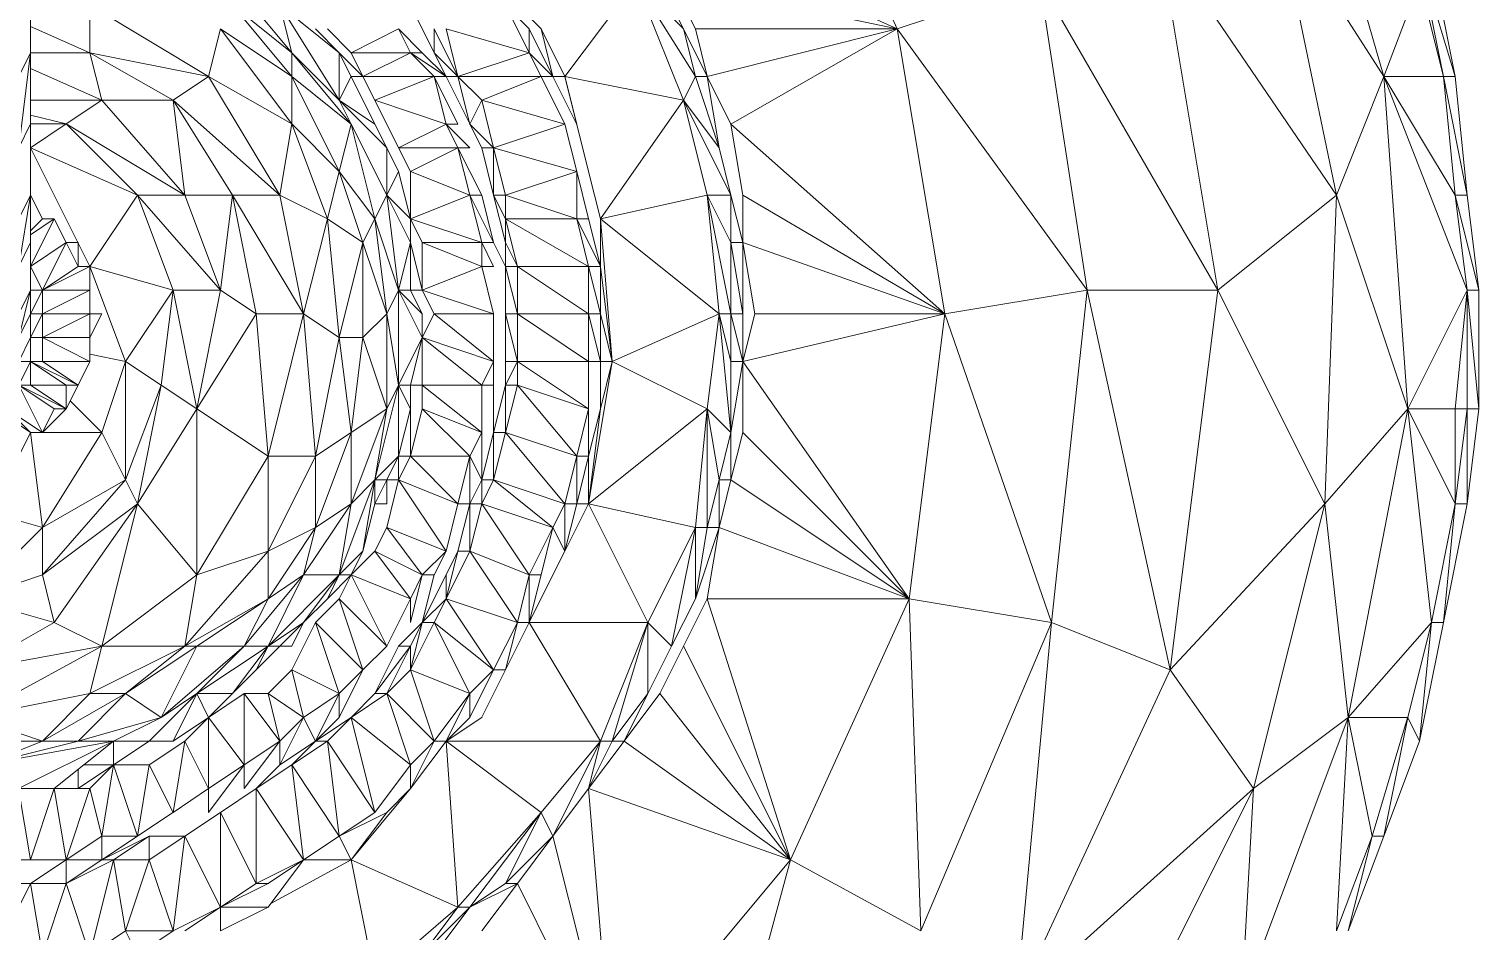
# Model space of a CAD drawing. Header units: millimetres. Extents: x 233224 to 234067, y -13631 to -11613.
# Drawn here: x 233513.57 to 233530.13, y -13591.56 to -13581.25 of the extents above; entities that cross this region are included whole.
import ezdxf

# ---------------------------------------------------------------- set-up
doc = ezdxf.new("R2010")
doc.units = ezdxf.units.MM
doc.header["$MEASUREMENT"] = 0
doc.layers.add('Int - Furniture', color=7, linetype='Continuous')
doc.layers.add('Int - Furniture _Pen_No__4', color=7, linetype='Continuous', lineweight=20, true_color=0x029e21)

# ---------------------------------------------------------------- blocks, each defined once
blk = doc.blocks.new('SAILOR AP1 D20-UZUNKOLLU')
at = {"layer": 'Int - Furniture _Pen_No__4', "linetype": 'Continuous'}
for p, q in [((12963.56, -759.69), (12977.12, -756.97)), ((12977.12, -756.97), (12987.98, -755.62)), ((12977.12, -758.34), (12987.98, -756.97)), ((12977.12, -756.97), (12987.98, -756.97)), ((12977.12, -758.34), (12977.12, -756.97)), ((12987.98, -755.62), (13001.54, -756.97)), ((12987.98, -755.62), (13001.54, -755.62)), ((12987.98, -756.97), (12987.98, -755.62)), ((12987.98, -763.76), (13001.54, -756.97)), ((12987.98, -758.34), (13001.54, -756.97)), ((12987.98, -756.97), (13001.54, -756.97)), ((12987.98, -758.34), (12987.98, -756.97)), ((13001.54, -755.62), (13012.4, -758.34)), ((13001.54, -755.62), (13012.4, -756.97)), ((13001.54, -756.97), (13001.54, -755.62)), ((13001.54, -756.97), (13025.96, -766.48)), ((13001.54, -756.97), (13012.37, -758.34)), ((13012.4, -756.97), (13025.96, -759.69)), ((13012.4, -756.97), (13025.96, -758.34)), ((13012.4, -758.34), (13012.4, -756.97)), ((12963.56, -761.04), (12977.12, -758.34)), ((12963.56, -759.69), (12977.12, -758.34)), ((12977.12, -758.34), (12987.98, -758.34)), ((12987.98, -763.76), (12977.12, -758.34)), ((12987.98, -763.76), (12987.98, -758.34)), ((13012.37, -758.34), (13012.4, -758.34)), ((13012.4, -758.34), (13025.96, -759.69)), ((13025.96, -766.48), (13012.4, -758.34)), ((13025.96, -758.34), (13039.53, -762.41)), ((13025.96, -758.34), (13039.53, -761.04)), ((13025.96, -759.69), (13025.96, -758.34)), ((12949.99, -762.41), (12963.56, -759.69)), ((12963.56, -761.04), (12963.56, -759.69)), ((13025.96, -759.69), (13036.81, -762.41)), ((13025.96, -759.69), (13039.53, -762.41)), ((13025.96, -766.48), (13025.96, -759.69)), ((12949.99, -762.41), (12963.56, -761.04)), ((12952.71, -770.55), (12963.56, -761.04)), ((12952.71, -763.76), (12963.56, -761.04)), ((12963.56, -761.04), (12987.98, -763.76)), ((12939.14, -766.48), (12949.99, -762.41)), ((12939.14, -766.48), (12952.71, -763.76)), ((12939.14, -767.83), (12952.67, -763.77)), ((12952.71, -763.76), (12949.99, -762.41)), ((12952.67, -763.77), (12952.71, -763.76)), ((12952.71, -770.55), (12987.98, -763.76)), ((12952.71, -770.55), (12952.71, -763.76)), ((12977.12, -773.25), (12987.98, -763.76)), ((12987.98, -763.76), (13025.96, -766.48)), ((13012.4, -771.9), (12987.98, -763.76)), ((13025.96, -766.48), (13036.81, -762.41)), ((12928.29, -770.55), (12939.14, -766.48)), ((12939.14, -767.83), (12939.14, -766.48)), ((13012.4, -771.9), (13025.96, -766.48)), ((13025.96, -766.48), (13058.52, -775.97)), ((13044.95, -778.68), (13025.96, -766.48)), ((12928.29, -771.9), (12939.14, -767.83)), ((12928.29, -770.55), (12939.14, -767.83)), ((12952.71, -770.55), (12939.14, -767.83)), ((12920.15, -782.75), (12952.71, -770.55)), ((12928.29, -771.9), (12952.71, -770.55)), ((12944.57, -781.4), (12952.71, -770.55)), ((12977.12, -773.25), (12952.71, -770.55)), ((12977.12, -773.25), (13012.4, -771.9)), ((13001.54, -785.47), (13012.4, -771.9)), ((13012.4, -771.9), (13042.24, -792.25)), ((13012.4, -771.9), (13044.95, -778.68)), ((12944.57, -781.4), (12977.12, -773.25)), ((12958.13, -790.89), (12977.12, -773.25)), ((13001.54, -785.47), (12977.12, -773.25)), ((12914.72, -796.31), (12944.57, -781.4)), ((12920.15, -808.53), (12944.57, -781.4)), ((12944.57, -781.4), (12920.15, -782.75)), ((12958.13, -790.89), (12944.57, -781.4)), ((12958.13, -790.89), (13001.54, -785.47)), ((13001.54, -785.47), (13036.81, -805.82)), ((13001.54, -785.47), (13042.24, -792.25)), ((13001.54, -800.38), (13001.54, -785.47)), ((12920.15, -808.53), (12958.13, -790.89)), ((12958.13, -790.89), (13001.54, -800.38)), ((12963.56, -804.46), (12958.13, -790.89)), ((12963.56, -804.46), (13001.54, -800.38)), ((12998.83, -816.67), (13001.54, -800.38)), ((13001.54, -800.38), (13031.39, -822.09)), ((13001.54, -800.38), (13036.81, -805.82)), ((12920.15, -808.53), (12963.56, -804.46)), ((12928.29, -819.38), (12963.56, -804.46)), ((12963.56, -804.46), (12998.83, -816.67)), ((12966.27, -820.74), (12963.56, -804.46)), ((13031.39, -822.09), (13036.81, -805.82)), ((12966.27, -820.74), (12998.83, -816.67)), ((12993.4, -839.73), (12998.83, -816.67)), ((12998.83, -816.67), (13020.53, -841.09)), ((12998.83, -816.67), (13031.39, -822.09)), ((13012.4, -839.73), (12998.83, -816.67)), ((13006.97, -839.73), (12998.83, -816.67)), ((12998.83, -838.37), (12998.83, -816.67)), ((12928.29, -819.38), (12966.27, -820.74)), ((12936.43, -834.3), (12928.29, -819.38)), ((12936.43, -834.3), (12966.27, -820.74)), ((12966.27, -820.74), (12993.4, -839.73)), ((12985.26, -839.73), (12966.27, -820.74)), ((12979.84, -841.09), (12966.27, -820.74)), ((12974.41, -842.44), (12966.27, -820.74)), ((12966.27, -843.8), (12966.27, -820.74)), ((13020.53, -841.09), (13031.39, -822.09)), ((13025.96, -843.8), (13031.39, -822.09)), ((13031.39, -822.09), (13038.17, -837.02)), ((13031.39, -822.09), (13061.23, -835.66)), ((13034.82, -838.37), (13031.39, -822.09)), ((13031.39, -845.16), (13031.39, -822.09)), ((12901.16, -843.8), (12936.43, -834.3)), ((12912, -854.65), (12936.43, -834.3)), ((12936.43, -834.3), (12966.27, -843.8)), ((12960.85, -846.51), (12936.43, -834.3)), ((12955.42, -849.23), (12936.43, -834.3)), ((12949.99, -853.3), (12936.43, -834.3)), ((12944.57, -857.37), (12936.43, -834.3)), ((12979.85, -841.09), (12985.26, -839.73)), ((12993.4, -839.73), (12985.26, -839.73)), ((12993.4, -839.73), (12985.26, -841.09)), ((12993.4, -839.73), (12998.83, -838.37)), ((12998.83, -839.73), (12993.4, -839.73)), ((12993.4, -839.73), (12998.83, -841.09)), ((12993.4, -841.09), (12993.4, -839.73)), ((13006.97, -839.73), (12998.83, -838.37)), ((13006.97, -839.73), (12998.83, -839.73)), ((12998.83, -839.73), (13006.97, -841.09)), ((12998.83, -841.09), (12998.83, -839.73)), ((13006.97, -839.73), (13012.4, -841.09)), ((13006.97, -841.09), (13006.97, -839.73)), ((13006.98, -839.73), (13012.4, -839.73)), ((13012.4, -839.73), (13020.53, -841.09)), ((12979.84, -841.09), (12974.41, -842.44)), ((12979.84, -842.44), (12985.26, -841.09)), ((12979.84, -841.09), (12985.26, -841.09)), ((12979.84, -842.44), (12979.84, -841.09)), ((12985.26, -841.09), (12998.83, -842.44)), ((12987.98, -843.8), (12985.26, -841.09)), ((12985.26, -841.09), (12993.4, -841.09)), ((12998.83, -842.44), (12993.4, -841.09)), ((12993.4, -841.09), (12998.83, -841.09)), ((12998.83, -841.09), (13012.4, -843.8)), ((12998.83, -842.44), (12998.83, -841.09)), ((12998.83, -841.09), (13006.97, -841.09)), ((13012.4, -843.8), (13006.97, -841.09)), ((13006.97, -841.09), (13012.4, -841.09)), ((13012.4, -841.09), (13023.25, -846.51)), ((13012.4, -843.8), (13012.4, -841.09)), ((13012.4, -841.09), (13017.82, -842.44)), ((13025.96, -843.8), (13020.53, -841.09)), ((12974.41, -842.44), (12966.27, -843.8)), ((12974.41, -842.44), (12966.27, -845.16)), ((12974.41, -843.8), (12979.84, -842.44)), ((12974.41, -842.44), (12979.84, -842.44)), ((12974.41, -843.8), (12974.41, -842.44)), ((12987.98, -843.8), (12979.84, -842.44)), ((12987.98, -843.8), (12998.83, -842.44)), ((12993.4, -854.65), (12998.83, -842.44)), ((12998.83, -842.44), (13009.68, -856.01)), ((12998.83, -842.44), (13012.4, -843.8)), ((13023.25, -846.51), (13017.82, -842.44)), ((13017.82, -842.44), (13025.96, -845.16)), ((13025.96, -843.8), (13017.82, -842.44)), ((12960.85, -846.51), (12966.27, -843.8)), ((12966.27, -845.16), (12974.41, -843.8)), ((12974.41, -845.16), (12987.98, -843.8)), ((12974.41, -843.8), (12987.98, -843.8)), ((12974.41, -845.16), (12974.41, -843.8)), ((12977.12, -857.37), (12987.98, -843.8)), ((12993.4, -854.65), (12987.98, -843.8)), ((13009.68, -856.01), (13012.4, -843.8)), ((13012.4, -843.8), (13023.25, -846.51)), ((13025.96, -843.8), (13031.39, -846.51)), ((13025.96, -845.16), (13025.96, -843.8)), ((13025.98, -843.8), (13031.39, -845.16)), ((12955.42, -849.23), (12960.85, -846.51)), ((12960.85, -847.87), (12974.41, -845.16)), ((12960.85, -847.87), (12966.27, -845.16)), ((12963.56, -850.58), (12974.41, -845.16)), ((12974.41, -845.16), (12966.27, -845.16)), ((12977.12, -857.37), (12974.41, -845.16)), ((13009.68, -856.01), (13023.25, -846.51)), ((13023.25, -846.51), (13025.96, -845.16)), ((13023.25, -846.51), (13036.81, -851.94)), ((13025.96, -860.08), (13023.25, -846.51)), ((13025.96, -845.16), (13036.81, -851.94)), ((13025.96, -845.16), (13031.39, -846.51)), ((13031.39, -845.16), (13036.81, -847.87)), ((13036.81, -851.94), (13031.39, -846.51)), ((13031.39, -846.51), (13036.81, -849.23)), ((12955.42, -850.58), (12960.85, -847.87)), ((12963.56, -850.58), (12960.85, -847.87)), ((12949.99, -853.3), (12955.42, -849.23)), ((12949.99, -856.01), (12963.56, -850.58)), ((12949.99, -854.65), (12963.56, -850.58)), ((12949.99, -854.65), (12955.42, -850.58)), ((12949.99, -853.3), (12955.42, -850.58)), ((12963.56, -850.58), (12955.42, -850.58)), ((12963.56, -850.58), (12977.12, -857.37)), ((12963.56, -864.15), (12963.56, -850.58)), ((13025.96, -860.08), (13036.81, -851.94)), ((12912, -854.65), (12944.57, -857.37)), ((12939.14, -861.43), (12912, -854.65)), ((12933.71, -865.5), (12912, -854.65)), ((12949.99, -853.3), (12944.57, -857.37)), ((12944.57, -857.37), (12949.99, -854.65)), ((12949.99, -854.65), (12949.99, -853.3)), ((12949.99, -856.01), (12949.99, -854.65)), ((12977.12, -857.37), (12993.4, -854.65)), ((12987.98, -856.01), (12993.4, -854.65)), ((12993.4, -854.65), (13004.26, -856.01)), ((12993.4, -854.65), (13009.68, -856.01)), ((12998.83, -856.01), (12993.4, -854.65)), ((12993.4, -856.01), (12993.4, -854.65)), ((12939.14, -861.43), (12949.99, -856.01)), ((12941.85, -862.79), (12949.99, -856.01)), ((12949.99, -856.01), (12944.57, -857.37)), ((12963.56, -864.15), (12949.99, -856.01)), ((12949.99, -873.64), (12949.99, -856.01)), ((12977.12, -857.37), (12987.98, -856.01)), ((12982.55, -857.37), (12987.98, -856.01)), ((12987.98, -856.01), (12987.99, -856.01)), ((12993.4, -856.01), (12987.99, -856.01)), ((12998.83, -856.01), (12993.4, -856.01)), ((12993.4, -856.01), (12998.83, -857.37)), ((12993.4, -857.37), (12993.4, -856.01)), ((13004.26, -856.01), (12998.83, -856.01)), ((12998.83, -856.01), (13004.26, -857.37)), ((12998.83, -857.37), (12998.83, -856.01)), ((13009.68, -857.37), (13004.26, -856.01)), ((13004.26, -856.01), (13009.68, -858.72)), ((13004.26, -856.01), (13009.68, -856.01)), ((13004.26, -857.37), (13004.26, -856.01)), ((13009.68, -856.01), (13015.11, -857.37)), ((12939.14, -861.43), (12944.57, -857.37)), ((12971.7, -860.08), (12977.12, -857.37)), ((12982.55, -857.37), (12977.12, -858.72)), ((12982.55, -857.37), (12977.12, -857.37)), ((12977.12, -858.72), (12977.12, -857.37)), ((12982.55, -858.72), (12987.98, -857.37)), ((12982.55, -857.37), (12987.98, -857.37)), ((12982.55, -858.72), (12982.55, -857.37)), ((12987.98, -857.37), (12993.4, -865.5)), ((12987.98, -857.37), (12993.4, -857.37)), ((12990.69, -865.5), (12987.98, -857.37)), ((12993.4, -857.37), (12998.83, -865.5)), ((12993.4, -857.37), (12998.83, -857.37)), ((12993.4, -865.5), (12993.4, -857.37)), ((12998.83, -857.37), (13004.26, -865.5)), ((12998.83, -857.37), (13004.26, -857.37)), ((12998.83, -865.5), (12998.83, -857.37)), ((13004.26, -857.37), (13009.68, -866.86)), ((13004.26, -857.37), (13009.68, -858.72)), ((13004.26, -865.5), (13004.26, -857.37)), ((13009.68, -857.37), (13015.11, -858.72)), ((13009.68, -858.72), (13009.68, -857.37)), ((13015.11, -857.36), (13025.96, -860.08)), ((12977.12, -858.72), (12971.7, -860.08)), ((12977.12, -860.08), (12982.55, -858.72)), ((12977.12, -858.72), (12982.55, -858.72)), ((12977.12, -860.08), (12977.12, -858.72)), ((12982.55, -858.72), (12990.69, -865.5)), ((12985.26, -866.86), (12982.55, -858.72)), ((13009.68, -858.72), (13012.4, -866.86)), ((13009.68, -858.72), (13015.11, -858.72)), ((13009.68, -866.86), (13009.68, -858.72)), ((13012.4, -866.86), (13015.11, -858.72)), ((13015.11, -858.72), (13017.82, -868.22)), ((13015.11, -858.72), (13020.53, -860.08)), ((13020.53, -858.72), (13020.55, -858.73)), ((13020.53, -858.72), (13025.96, -860.08)), ((13025.96, -861.43), (13020.55, -858.73)), ((12933.71, -866.86), (12939.14, -861.43)), ((12933.71, -865.5), (12939.14, -861.43)), ((12941.85, -862.79), (12939.14, -861.43)), ((12963.56, -864.15), (12968.99, -861.43)), ((12971.7, -860.08), (12968.99, -861.43)), ((12968.99, -864.15), (12974.41, -861.43)), ((12968.99, -862.79), (12974.41, -861.43)), ((12971.7, -860.08), (12977.12, -860.08)), ((12974.41, -861.43), (12971.7, -860.08)), ((12974.41, -861.43), (12977.12, -860.08)), ((12974.41, -861.43), (12979.84, -868.22)), ((12977.12, -869.57), (12974.41, -861.43)), ((12977.12, -860.08), (12985.26, -866.86)), ((12979.84, -868.22), (12977.12, -860.08)), ((13017.82, -868.22), (13020.53, -860.08)), ((13020.53, -860.08), (13023.25, -869.57)), ((13020.53, -860.08), (13025.96, -862.79)), ((13031.39, -862.79), (13025.96, -860.08)), ((13025.96, -861.43), (13025.96, -860.08)), ((13031.39, -864.15), (13025.96, -861.43)), ((13025.96, -861.43), (13028.67, -864.15)), ((13025.96, -861.43), (13031.39, -862.79)), ((13025.96, -862.79), (13025.96, -861.43)), ((12931, -872.29), (12941.85, -862.79)), ((12931, -870.93), (12941.85, -862.79)), ((12941.85, -862.79), (12933.71, -866.86)), ((12949.99, -873.64), (12941.85, -862.79)), ((12968.99, -862.79), (12963.56, -864.15)), ((12968.99, -864.15), (12968.99, -862.79)), ((13023.25, -869.57), (13025.96, -862.79)), ((13025.96, -862.79), (13025.96, -872.29)), ((13025.96, -862.79), (13028.67, -864.15)), ((13034.1, -865.5), (13031.39, -862.79)), ((12963.56, -864.15), (12958.13, -866.86)), ((12963.56, -865.5), (12968.99, -864.15)), ((12963.56, -864.15), (12968.99, -864.15)), ((12963.56, -865.5), (12963.56, -864.15)), ((12968.99, -864.15), (12977.12, -869.57)), ((12971.7, -870.93), (12968.99, -864.15)), ((13025.96, -872.29), (13028.67, -864.15)), ((13028.67, -864.15), (13031.39, -873.64)), ((13028.67, -864.15), (13034.1, -866.86)), ((13028.67, -864.15), (13031.39, -864.15)), ((13031.39, -864.15), (13034.1, -866.86)), ((12933.71, -865.5), (12928.29, -869.57)), ((12933.71, -865.5), (12931, -870.93)), ((12933.71, -866.86), (12933.71, -865.5)), ((12958.13, -868.22), (12963.56, -865.5)), ((12958.13, -866.86), (12963.56, -865.5)), ((12963.56, -865.5), (12971.7, -870.93)), ((12966.27, -873.64), (12963.56, -865.5)), ((12985.26, -866.86), (12990.69, -865.5)), ((12990.69, -866.86), (12993.4, -865.5)), ((12990.69, -865.5), (12993.4, -865.5)), ((12990.69, -866.86), (12990.69, -865.5)), ((12993.4, -865.5), (12998.83, -866.86)), ((12993.4, -865.5), (12998.83, -865.5)), ((12993.4, -866.86), (12993.4, -865.5)), ((12998.83, -865.5), (13004.26, -866.86)), ((12998.83, -865.5), (13004.26, -865.5)), ((12998.83, -866.86), (12998.83, -865.5)), ((13004.26, -865.5), (13006.97, -866.86)), ((13004.26, -865.5), (13009.68, -866.86)), ((13004.26, -866.86), (13004.26, -865.5)), ((12931, -870.93), (12933.71, -866.86)), ((12958.13, -866.86), (12952.72, -869.56)), ((12958.13, -868.22), (12958.13, -866.86)), ((12979.84, -868.22), (12985.26, -866.86)), ((12985.26, -868.22), (12990.69, -866.86)), ((12985.26, -866.86), (12990.69, -866.86)), ((12985.26, -868.22), (12985.26, -866.86)), ((12993.4, -866.86), (12990.69, -866.86)), ((12998.83, -866.86), (12993.4, -866.86)), ((13004.26, -866.86), (12998.83, -866.86)), ((13006.97, -868.22), (13004.26, -866.86)), ((13004.26, -866.86), (13006.97, -866.86)), ((13012.4, -868.22), (13006.97, -866.86)), ((13006.97, -866.86), (13009.68, -866.86)), ((13009.68, -866.86), (13012.4, -868.22)), ((13009.68, -866.86), (13012.4, -866.86)), ((13012.4, -866.86), (13017.82, -868.22)), ((13012.4, -868.22), (13012.4, -866.86)), ((12949.99, -873.64), (12952.71, -869.57)), ((12952.71, -870.93), (12958.13, -868.22)), ((12952.71, -869.57), (12952.72, -869.56)), ((12955.42, -870.93), (12958.13, -868.22)), ((12958.13, -868.22), (12966.27, -873.64)), ((12963.56, -875), (12958.13, -868.22)), ((12971.7, -870.93), (12977.12, -869.57)), ((12977.12, -869.57), (12979.84, -868.22)), ((12979.84, -869.57), (12977.12, -870.93)), ((12977.12, -869.57), (12979.84, -869.57)), ((12977.12, -870.93), (12977.12, -869.57)), ((12985.26, -868.22), (12979.84, -869.57)), ((12979.84, -868.22), (12985.26, -868.22)), ((12979.84, -869.57), (12979.84, -868.22)), ((12979.84, -869.57), (12985.26, -869.57)), ((12982.55, -870.93), (12979.84, -869.57)), ((12982.55, -870.93), (12985.26, -869.57)), ((12985.28, -868.22), (12985.26, -868.22)), ((12985.26, -869.57), (12990.69, -876.36)), ((12985.26, -869.57), (12990.69, -869.57)), ((12987.98, -876.36), (12985.26, -869.57)), ((12990.69, -868.22), (12985.28, -868.22)), ((12990.69, -869.57), (12993.4, -868.22)), ((12990.69, -868.22), (12993.4, -868.22)), ((12990.69, -869.57), (12990.69, -868.22)), ((12990.69, -869.57), (12996.12, -876.36)), ((12990.69, -876.36), (12990.69, -869.57)), ((12993.4, -868.22), (12998.83, -875)), ((12993.4, -868.22), (12998.83, -868.22)), ((12996.12, -876.36), (12993.4, -868.22)), ((12998.83, -868.22), (13001.54, -876.36)), ((12998.83, -868.22), (13004.24, -869.57)), ((12998.83, -875), (12998.83, -868.22)), ((13001.54, -876.36), (13004.26, -869.57)), ((13004.24, -869.57), (13004.26, -869.57)), ((13004.26, -868.22), (13006.97, -869.57)), ((13004.26, -869.57), (13004.26, -868.22)), ((13004.26, -869.57), (13006.97, -876.36)), ((13004.26, -869.57), (13006.97, -869.57)), ((13012.4, -869.57), (13006.97, -868.22)), ((13006.97, -868.22), (13012.4, -870.93)), ((13006.97, -869.57), (13006.97, -868.22)), ((13006.97, -869.57), (13009.68, -877.71)), ((13006.97, -869.57), (13012.4, -870.93)), ((13006.97, -876.36), (13006.97, -869.57)), ((13017.82, -869.57), (13012.4, -868.22)), ((13012.4, -868.22), (13017.82, -868.22)), ((13012.4, -869.57), (13017.82, -872.29)), ((13012.4, -870.93), (13012.4, -869.57)), ((13017.82, -868.22), (13020.53, -870.93)), ((13017.82, -868.22), (13023.25, -869.57)), ((13017.82, -869.57), (13017.82, -868.22)), ((13020.53, -870.93), (13017.82, -869.57)), ((13020.53, -870.93), (13023.25, -869.57)), ((13023.25, -869.57), (13025.96, -872.29)), ((12925.58, -876.36), (12931, -870.93)), ((12925.58, -875), (12931, -870.93)), ((12931, -872.29), (12931, -870.93)), ((12949.99, -875), (12955.42, -870.93)), ((12952.71, -870.93), (12949.99, -873.64)), ((12949.99, -873.64), (12955.42, -870.93)), ((12955.42, -870.93), (12952.71, -870.93)), ((12955.42, -870.93), (12963.56, -875)), ((12958.13, -877.71), (12955.42, -870.93)), ((12966.27, -873.64), (12971.7, -870.93)), ((12977.12, -870.93), (12971.7, -872.29)), ((12971.7, -870.93), (12977.12, -870.93)), ((12971.7, -872.29), (12971.7, -870.93)), ((12977.12, -872.29), (12982.55, -870.93)), ((12977.12, -870.93), (12982.55, -870.93)), ((12977.12, -872.29), (12977.12, -870.93)), ((12982.55, -870.93), (12987.98, -876.36)), ((12982.55, -877.71), (12982.55, -870.93)), ((13009.68, -877.71), (13012.4, -870.93)), ((13012.4, -870.93), (13015.11, -877.71)), ((13012.4, -870.93), (13017.82, -872.29)), ((13017.82, -870.93), (13020.53, -873.64)), ((13017.82, -872.29), (13017.82, -870.93)), ((13020.55, -870.94), (13020.53, -870.93)), ((13020.53, -870.93), (13025.96, -872.29)), ((13025.96, -873.64), (13020.55, -870.94)), ((12922.86, -881.78), (12931, -872.29)), ((12931, -872.29), (12925.58, -876.36)), ((12931, -872.29), (12949.99, -873.64)), ((12936.43, -884.5), (12931, -872.29)), ((12966.27, -873.64), (12971.7, -872.29)), ((12971.7, -872.29), (12968.99, -873.64)), ((12971.7, -873.64), (12977.11, -872.29)), ((12977.11, -872.29), (12977.12, -872.29)), ((12977.12, -872.29), (12982.55, -877.71)), ((12979.84, -879.07), (12977.12, -872.29)), ((13015.11, -877.71), (13017.82, -872.29)), ((13017.82, -872.29), (13017.82, -879.07)), ((13017.82, -872.29), (13020.53, -873.64)), ((13020.53, -872.29), (13025.96, -875)), ((13020.53, -873.64), (13020.53, -872.29)), ((13025.96, -872.29), (13028.67, -875)), ((13025.96, -872.29), (13031.39, -875)), ((13025.96, -872.29), (13031.39, -873.64)), ((13025.96, -873.64), (13025.96, -872.29)), ((12949.99, -873.64), (12944.57, -877.71)), ((12949.99, -875), (12949.99, -873.64)), ((12963.56, -876.36), (12968.99, -873.64)), ((12963.56, -876.36), (12966.27, -873.64)), ((12963.56, -875), (12966.27, -873.64)), ((12968.99, -873.64), (12966.27, -873.64)), ((12968.99, -876.36), (12971.7, -873.64)), ((12968.99, -875), (12971.7, -873.64)), ((12971.7, -873.64), (12979.84, -879.07)), ((12974.41, -880.43), (12971.7, -873.64)), ((13017.82, -879.07), (13020.53, -873.64)), ((13020.53, -873.64), (13023.25, -881.78)), ((13020.53, -873.64), (13025.96, -875)), ((13028.67, -876.36), (13025.96, -873.64)), ((13025.96, -873.64), (13028.67, -877.71)), ((13028.67, -875), (13025.96, -873.64)), ((13025.96, -875), (13025.96, -873.64)), ((12944.57, -877.71), (12949.99, -875)), ((12947.28, -877.71), (12949.99, -875)), ((12949.99, -875), (12958.13, -877.71)), ((12955.42, -880.43), (12949.99, -875)), ((12958.13, -877.71), (12963.56, -875)), ((12958.13, -877.71), (12963.56, -876.36)), ((12963.56, -876.36), (12960.85, -879.07)), ((12960.85, -877.71), (12963.56, -876.36)), ((12968.99, -875), (12963.56, -876.36)), ((12963.56, -876.36), (12963.56, -875)), ((12963.56, -877.71), (12968.99, -876.36)), ((12966.27, -877.71), (12968.99, -876.36)), ((12968.99, -876.36), (12968.99, -875)), ((12968.99, -876.36), (12974.41, -880.43)), ((12971.7, -881.78), (12968.99, -876.36)), ((12982.55, -877.71), (12987.98, -876.36)), ((12990.69, -876.36), (12987.98, -876.36)), ((12990.69, -879.07), (12996.12, -876.36)), ((12990.69, -877.71), (12996.12, -876.36)), ((12990.69, -876.36), (12996.12, -876.36)), ((12990.69, -877.71), (12990.69, -876.36)), ((12996.12, -876.36), (12998.83, -875)), ((12996.12, -876.36), (13001.54, -879.07)), ((12996.12, -876.36), (12998.83, -876.36)), ((13001.54, -876.36), (12998.83, -875)), ((12998.83, -876.36), (13001.54, -877.71)), ((13001.54, -879.07), (12998.83, -876.36)), ((13001.54, -876.36), (13006.97, -877.71)), ((13001.54, -876.36), (13006.97, -876.36)), ((13001.54, -877.71), (13001.54, -876.36)), ((13009.68, -877.71), (13006.97, -876.36)), ((13023.25, -881.78), (13025.96, -875)), ((13025.96, -875), (13025.96, -883.14)), ((13025.96, -875), (13028.67, -877.71)), ((13034.1, -877.71), (13028.67, -875)), ((13028.67, -875), (13031.39, -875)), ((13028.67, -876.36), (13031.39, -879.07)), ((13028.67, -877.71), (13028.67, -876.36)), ((12936.43, -884.5), (12944.57, -877.71)), ((12941.85, -881.78), (12947.28, -877.71)), ((12944.57, -877.71), (12941.85, -880.43)), ((12947.28, -877.71), (12944.57, -877.71)), ((12947.28, -877.71), (12955.42, -880.43)), ((12952.71, -884.5), (12947.28, -877.71)), ((12955.42, -881.78), (12960.85, -877.71)), ((12955.42, -880.43), (12960.85, -877.71)), ((12955.42, -880.43), (12958.13, -877.71)), ((12960.85, -877.71), (12958.13, -877.71)), ((12960.85, -879.07), (12960.85, -877.71)), ((12960.85, -880.43), (12966.26, -877.72)), ((12966.26, -877.71), (12963.56, -877.71)), ((12966.26, -877.72), (12966.27, -877.71)), ((12966.27, -877.71), (12971.7, -881.78)), ((12968.99, -884.5), (12966.27, -877.71)), ((12982.55, -877.71), (12979.84, -879.07)), ((12982.55, -879.07), (12987.98, -877.71)), ((12982.55, -877.71), (12987.98, -877.71)), ((12982.55, -879.07), (12982.55, -877.71)), ((12987.98, -877.71), (12990.69, -877.71)), ((12990.69, -879.07), (12987.98, -877.71)), ((12990.69, -879.07), (12990.69, -877.71)), ((13001.54, -879.07), (13006.97, -877.71)), ((13001.54, -877.71), (13006.97, -877.71)), ((13001.54, -879.07), (13001.54, -877.71)), ((13006.97, -877.71), (13012.4, -880.43)), ((13006.97, -877.71), (13009.68, -877.71)), ((13009.68, -877.71), (13015.11, -879.07)), ((13009.68, -877.71), (13015.11, -877.71)), ((13012.4, -880.43), (13009.68, -877.71)), ((13015.11, -877.71), (13017.82, -879.07)), ((13025.96, -883.14), (13028.67, -877.71)), ((13028.67, -877.71), (13028.67, -884.5)), ((13028.67, -877.71), (13031.39, -879.07)), ((12960.85, -879.07), (12955.42, -881.78)), ((12979.84, -879.07), (12974.41, -880.43)), ((12979.84, -881.78), (12990.69, -879.07)), ((12979.84, -881.78), (12982.55, -879.07)), ((12979.84, -880.43), (12982.55, -879.07)), ((12979.84, -879.07), (12982.55, -879.07)), ((12979.84, -880.43), (12979.84, -879.07)), ((12982.55, -879.07), (12990.69, -879.07)), ((12987.98, -880.43), (12990.69, -879.07)), ((12990.69, -879.07), (13001.54, -879.07)), ((12998.83, -880.43), (12990.69, -879.07)), ((12998.83, -880.43), (13001.54, -879.07)), ((13001.54, -879.07), (13012.4, -880.43)), ((13009.68, -881.78), (13001.54, -879.07)), ((13012.4, -880.43), (13015.11, -879.07)), ((13015.11, -879.07), (13017.82, -880.43)), ((13017.82, -879.07), (13023.25, -881.78)), ((13028.67, -884.5), (13031.39, -879.07)), ((12941.85, -880.43), (12936.43, -884.5)), ((12939.14, -885.85), (12941.85, -880.43)), ((12952.71, -884.5), (12955.42, -880.43)), ((12955.42, -881.78), (12955.42, -880.43)), ((12958.13, -883.14), (12960.85, -880.43)), ((12960.85, -880.43), (12968.99, -884.5)), ((12966.27, -885.85), (12960.85, -880.43)), ((12971.7, -881.78), (12974.41, -880.43)), ((12977.12, -884.5), (12987.98, -880.43)), ((12977.12, -881.78), (12979.84, -880.43)), ((12977.12, -880.43), (12979.84, -880.43)), ((12977.12, -881.78), (12977.12, -880.43)), ((12987.98, -880.43), (12979.84, -881.78)), ((12979.84, -881.78), (12979.84, -880.43)), ((12985.26, -884.5), (12987.98, -880.43)), ((12987.98, -880.43), (12998.83, -880.43)), ((12996.12, -883.14), (12987.98, -880.43)), ((12996.12, -883.14), (12998.83, -880.43)), ((12998.83, -880.43), (13009.68, -881.78)), ((13006.97, -883.14), (12998.83, -880.43)), ((13009.68, -881.78), (13012.4, -880.43)), ((13020.53, -884.5), (13012.4, -880.43)), ((13012.4, -880.43), (13017.82, -880.43)), ((13017.82, -880.43), (13023.25, -885.85)), ((13017.82, -880.43), (13020.53, -881.78)), ((12936.43, -884.5), (12922.86, -881.78)), ((12939.14, -885.85), (12941.85, -881.78)), ((12941.85, -881.78), (12952.71, -884.5)), ((12949.99, -887.21), (12941.85, -881.78)), ((12955.42, -881.78), (12952.71, -884.5)), ((12968.99, -885.85), (12979.84, -881.78)), ((12968.99, -884.5), (12971.7, -881.78)), ((12971.7, -883.14), (12979.84, -881.78)), ((12971.7, -883.14), (12977.12, -881.78)), ((12977.12, -884.5), (12979.84, -881.78)), ((12979.84, -881.78), (12977.12, -881.78)), ((13006.97, -883.14), (13009.68, -881.78)), ((13009.68, -881.78), (13020.53, -884.5)), ((13015.11, -885.85), (13009.68, -881.78)), ((13020.53, -881.78), (13025.96, -884.5)), ((13023.25, -885.85), (13020.53, -881.78)), ((13025.96, -883.14), (13023.25, -881.78)), ((12931.42, -893.68), (12936.43, -884.5)), ((12939.14, -885.85), (12936.43, -884.5)), ((12936.43, -889.92), (12936.43, -884.5)), ((12949.99, -888.57), (12952.71, -884.5)), ((12949.99, -887.21), (12952.71, -884.5)), ((12952.71, -885.85), (12958.13, -883.14)), ((12955.42, -885.85), (12958.13, -883.14)), ((12958.13, -883.14), (12966.27, -885.85)), ((12963.56, -888.57), (12958.13, -883.14)), ((12966.27, -887.21), (12968.99, -884.5)), ((12968.99, -884.5), (12966.27, -885.85)), ((12968.99, -885.85), (12971.7, -883.14)), ((12968.99, -884.5), (12971.7, -883.14)), ((12968.99, -889.92), (12977.12, -884.5)), ((12977.12, -884.5), (12968.99, -885.85)), ((12968.99, -885.85), (12968.99, -884.5)), ((12974.41, -888.57), (12985.26, -884.5)), ((12974.41, -888.57), (12977.12, -884.5)), ((12985.26, -884.5), (12977.12, -884.5)), ((12982.55, -888.57), (12985.26, -884.5)), ((12985.26, -884.5), (12996.12, -883.14)), ((12985.26, -884.5), (12996.12, -885.85)), ((12996.12, -885.85), (13006.97, -883.14)), ((12996.12, -883.14), (13006.97, -883.14)), ((12996.12, -885.85), (12996.12, -883.14)), ((13006.97, -883.14), (13015.11, -885.85)), ((13009.68, -887.21), (13006.97, -883.14)), ((13015.11, -885.85), (13020.53, -884.5)), ((13020.53, -884.5), (13028.67, -891.28)), ((13025.96, -891.28), (13020.53, -884.5)), ((13020.53, -884.5), (13023.25, -885.85)), ((13020.53, -884.5), (13023.25, -885.85)), ((13023.25, -885.85), (13025.96, -884.5)), ((13025.96, -883.14), (13028.67, -885.85)), ((13025.96, -883.14), (13028.67, -884.5)), ((13025.96, -884.5), (13025.96, -883.14)), ((13025.96, -884.5), (13028.67, -885.85)), ((13028.67, -884.5), (13031.39, -887.21)), ((12936.43, -889.92), (12939.13, -885.86)), ((12939.14, -885.85), (12939.13, -885.86)), ((12939.14, -885.85), (12949.99, -887.21)), ((12947.28, -891.28), (12939.14, -885.85)), ((12952.71, -885.85), (12949.99, -888.57)), ((12949.99, -888.57), (12955.42, -885.85)), ((12952.71, -889.92), (12955.42, -885.85)), ((12955.42, -885.85), (12952.71, -885.85)), ((12955.42, -885.85), (12963.56, -888.57)), ((12958.13, -891.28), (12955.42, -885.85)), ((12960.85, -893.99), (12968.99, -885.85)), ((12963.56, -889.92), (12968.99, -885.85)), ((12963.56, -888.57), (12966.27, -885.85)), ((12968.99, -885.85), (12966.27, -887.21)), ((12968.99, -889.92), (12968.99, -885.85)), ((12982.55, -888.57), (12996.12, -885.85)), ((12996.12, -885.85), (13009.68, -887.21)), ((12998.83, -889.92), (12996.12, -885.85)), ((13009.68, -887.21), (13015.11, -885.85)), ((13015.11, -885.85), (13025.96, -891.28)), ((13020.53, -891.28), (13015.11, -885.85)), ((13023.25, -885.85), (13034.1, -892.64)), ((13028.67, -891.28), (13023.25, -885.85)), ((13023.25, -885.85), (13028.67, -885.85)), ((13028.67, -885.85), (13034.1, -892.64)), ((13028.67, -885.85), (13031.39, -888.57)), ((12947.28, -891.28), (12949.99, -887.21)), ((12949.99, -888.57), (12949.99, -887.21)), ((12963.56, -889.92), (12966.27, -887.21)), ((12998.83, -889.92), (13009.68, -887.21)), ((13009.68, -887.21), (13020.53, -891.28)), ((13012.4, -892.64), (13009.68, -887.21)), ((12949.99, -888.57), (12947.28, -892.64)), ((12949.99, -888.57), (12947.28, -891.28)), ((12952.71, -889.92), (12949.99, -888.57)), ((12958.13, -891.28), (12963.56, -888.57)), ((12966.27, -893.99), (12974.41, -888.57)), ((12974.41, -888.57), (12968.99, -889.92)), ((12971.7, -893.99), (12982.55, -888.57)), ((12971.7, -893.99), (12974.41, -888.57)), ((12982.55, -888.57), (12974.41, -888.57)), ((12982.55, -888.57), (12998.83, -889.92)), ((12982.55, -893.99), (12982.55, -888.57)), ((12936.43, -889.92), (12931, -893.99)), ((12933.71, -895.35), (12936.43, -889.92)), ((12933.71, -893.99), (12936.43, -889.92)), ((12936.43, -889.92), (12947.28, -891.28)), ((12944.57, -895.35), (12936.43, -889.92)), ((12944.57, -895.35), (12947.28, -891.28)), ((12947.28, -892.64), (12952.71, -889.92)), ((12949.99, -892.64), (12952.71, -889.92)), ((12952.71, -889.92), (12958.13, -891.28)), ((12955.42, -893.99), (12952.71, -889.92)), ((12955.42, -893.99), (12958.13, -891.28)), ((12960.85, -896.71), (12968.99, -889.92)), ((12968.99, -889.92), (12960.85, -893.99)), ((12960.85, -893.99), (12963.56, -889.92)), ((12960.85, -892.64), (12963.56, -889.92)), ((12960.85, -891.28), (12963.56, -889.92)), ((12960.85, -892.64), (12960.85, -891.28)), ((12966.27, -893.99), (12968.99, -889.92)), ((12982.55, -893.99), (12998.83, -889.92)), ((12998.83, -889.92), (13012.4, -898.06)), ((12998.83, -889.92), (13012.4, -892.64)), ((12998.83, -895.35), (12998.83, -889.92)), ((13012.4, -892.64), (13020.53, -891.28)), ((13020.53, -891.28), (13031.39, -899.42)), ((13025.96, -900.78), (13020.53, -891.28)), ((13020.53, -891.28), (13025.96, -891.28)), ((13025.96, -891.28), (13031.39, -899.42)), ((13025.96, -891.28), (13034.1, -898.06)), ((13025.96, -891.28), (13028.67, -891.28)), ((13028.67, -891.28), (13036.81, -898.06)), ((13034.1, -898.06), (13028.67, -891.28)), ((13028.67, -891.28), (13034.1, -892.64)), ((12944.57, -896.71), (12949.99, -892.64)), ((12947.28, -892.64), (12944.57, -895.35)), ((12947.28, -896.71), (12949.99, -892.64)), ((12949.99, -892.64), (12947.28, -892.64)), ((12949.99, -892.64), (12955.42, -893.99)), ((12955.42, -896.71), (12949.99, -892.64)), ((12958.13, -895.35), (12960.85, -892.64)), ((12960.85, -893.99), (12960.85, -892.64)), ((13012.4, -892.64), (13023.25, -904.84)), ((13012.4, -892.64), (13025.96, -900.78)), ((13012.4, -898.06), (13012.4, -892.64)), ((12931, -893.99), (12928.29, -899.42)), ((12933.71, -893.99), (12931, -899.42)), ((12931, -899.42), (12931, -893.99)), ((12933.71, -895.35), (12933.71, -893.99)), ((12955.42, -902.13), (12960.85, -893.99)), ((12955.42, -898.06), (12960.85, -893.99)), ((12955.42, -896.71), (12955.42, -893.99)), ((12960.85, -893.99), (12958.13, -895.35)), ((12960.85, -903.49), (12971.7, -893.99)), ((12960.85, -903.49), (12966.27, -893.99)), ((12960.85, -902.13), (12966.27, -893.99)), ((12966.27, -893.99), (12960.85, -896.71)), ((12960.85, -896.71), (12960.85, -893.99)), ((12971.7, -893.99), (12966.27, -893.99)), ((12968.99, -902.13), (12982.55, -893.99)), ((12968.99, -902.13), (12971.7, -893.99)), ((12982.55, -893.99), (12971.7, -893.99)), ((12982.55, -893.99), (12998.83, -895.35)), ((12987.98, -902.13), (12982.55, -893.99)), ((12931, -899.42), (12933.71, -895.35)), ((12933.71, -895.35), (12944.57, -895.35)), ((12941.85, -899.42), (12933.71, -895.35)), ((12944.56, -895.35), (12941.85, -899.42)), ((12944.57, -895.35), (12944.56, -895.35)), ((12955.42, -898.06), (12958.13, -895.35)), ((12987.98, -902.13), (12998.83, -895.35)), ((12998.83, -895.35), (13012.4, -898.06)), ((13001.54, -899.42), (12998.83, -895.35)), ((12941.85, -900.78), (12947.28, -896.71)), ((12944.57, -900.78), (12947.28, -896.71)), ((12947.28, -896.71), (12944.57, -896.71)), ((12947.28, -896.71), (12955.42, -896.71)), ((12952.71, -900.78), (12947.28, -896.71)), ((12952.71, -906.2), (12960.85, -896.71)), ((12952.71, -900.78), (12955.42, -896.71)), ((12960.85, -896.71), (12955.42, -902.13)), ((12960.85, -902.13), (12960.85, -896.71)), ((12928.29, -904.84), (12931, -899.42)), ((12931, -899.42), (12928.29, -903.49)), ((12931, -899.42), (12928.29, -899.42)), ((12931, -899.42), (12941.85, -899.42)), ((12939.14, -903.49), (12931, -899.42)), ((12941.84, -899.42), (12939.14, -903.49)), ((12941.85, -899.42), (12941.84, -899.42)), ((12952.71, -900.78), (12955.42, -898.06)), ((12955.42, -902.13), (12955.42, -898.06)), ((12987.98, -902.13), (13001.54, -899.42)), ((13001.54, -899.42), (13012.4, -898.06)), ((13001.54, -899.42), (13012.4, -908.91)), ((13001.54, -899.42), (13012.4, -903.49)), ((13001.54, -904.84), (13001.54, -899.42)), ((13012.4, -898.06), (13023.25, -904.84)), ((13012.4, -903.49), (13012.4, -898.06)), ((13025.96, -900.78), (13031.39, -899.42)), ((12944.57, -900.78), (12941.85, -900.78)), ((12941.85, -904.84), (12944.56, -900.79)), ((12944.56, -900.79), (12944.57, -900.78)), ((12944.57, -900.78), (12952.71, -900.78)), ((12949.99, -903.49), (12944.57, -900.78)), ((12949.99, -904.84), (12952.71, -900.78)), ((12952.71, -900.78), (12949.99, -903.49)), ((12955.42, -902.13), (12952.71, -900.78)), ((13023.25, -904.84), (13025.96, -900.78)), ((13025.96, -900.78), (13034.1, -914.34)), ((13028.67, -914.34), (13025.96, -900.78)), ((12955.42, -902.13), (12949.99, -904.84)), ((12949.99, -907.56), (12955.42, -902.13)), ((12960.85, -902.13), (12952.71, -906.2)), ((12952.71, -906.2), (12955.42, -902.13)), ((12955.42, -910.27), (12960.85, -902.13)), ((12960.85, -912.98), (12968.99, -902.13)), ((12968.99, -902.13), (12960.85, -903.49)), ((12960.85, -903.49), (12960.85, -902.13)), ((12968.99, -902.13), (12987.98, -902.13)), ((12977.12, -908.91), (12968.99, -902.13)), ((12977.12, -908.91), (12987.98, -902.13)), ((12987.98, -902.13), (13001.54, -904.84)), ((12990.69, -906.2), (12987.98, -902.13)), ((12928.29, -904.84), (12939.14, -903.49)), ((12936.43, -907.56), (12939.14, -903.49)), ((12939.14, -903.49), (12939.14, -907.56)), ((12941.85, -904.84), (12949.99, -903.49)), ((12947.28, -907.56), (12949.99, -903.49)), ((12955.42, -914.34), (12960.85, -903.49)), ((12955.42, -910.27), (12960.85, -903.49)), ((12960.85, -912.98), (12960.85, -903.49)), ((13012.4, -903.49), (13020.53, -917.05)), ((13012.4, -903.49), (13023.25, -912.98)), ((13012.4, -903.49), (13023.25, -904.84)), ((13012.4, -908.91), (13012.4, -903.49)), ((12925.58, -908.91), (12928.29, -904.84)), ((12936.43, -907.56), (12928.29, -904.84)), ((12928.29, -910.27), (12928.29, -904.84)), ((12939.14, -908.91), (12941.84, -904.85)), ((12941.84, -904.85), (12941.85, -904.84)), ((12947.28, -907.56), (12941.85, -904.84)), ((12949.99, -907.56), (12949.99, -904.84)), ((12949.99, -915.7), (12952.71, -906.2)), ((12952.71, -906.2), (12949.99, -911.63)), ((12955.42, -910.27), (12952.71, -906.2)), ((12977.12, -908.91), (12990.69, -906.2)), ((12979.84, -910.27), (12990.69, -906.2)), ((12990.69, -906.2), (13001.54, -904.84)), ((12993.4, -910.27), (12990.69, -906.2)), ((12993.4, -910.27), (13001.54, -904.84)), ((13001.54, -904.84), (13012.4, -908.91)), ((13004.26, -914.34), (13001.54, -904.84)), ((13023.25, -904.84), (13028.67, -914.34)), ((13023.25, -912.98), (13023.25, -904.84)), ((12928.29, -910.27), (12936.43, -907.56)), ((12939.14, -907.56), (12936.43, -907.56)), ((12936.43, -911.63), (12939.14, -907.56)), ((12936.43, -911.63), (12936.43, -907.56)), ((12939.13, -907.57), (12936.43, -912.98)), ((12939.14, -907.56), (12939.13, -907.57)), ((12939.14, -908.91), (12947.28, -907.56)), ((12947.28, -911.63), (12949.99, -907.56)), ((12947.28, -911.63), (12947.28, -907.56)), ((12949.99, -911.63), (12949.99, -907.56)), ((12928.29, -910.27), (12925.58, -908.91)), ((12936.43, -912.98), (12939.14, -908.91)), ((12947.28, -911.63), (12939.14, -908.91)), ((12939.14, -912.98), (12939.14, -908.91)), ((12977.12, -908.91), (12960.85, -912.98)), ((12963.56, -918.41), (12977.12, -908.91)), ((12968.99, -919.77), (12977.12, -908.91)), ((12979.84, -910.27), (12977.12, -908.91)), ((13004.26, -914.34), (13012.4, -908.91)), ((13012.4, -908.91), (13017.82, -921.12)), ((13012.4, -908.91), (13020.53, -917.05)), ((12925.58, -914.34), (12928.29, -910.27)), ((12936.43, -911.63), (12928.29, -910.27)), ((12949.99, -919.77), (12955.42, -910.27)), ((12955.42, -910.27), (12949.99, -915.7)), ((12955.42, -914.34), (12955.42, -910.27)), ((12968.99, -919.77), (12979.84, -910.27)), ((12974.41, -919.77), (12979.84, -910.27)), ((12979.84, -910.27), (12993.4, -910.27)), ((12985.26, -912.98), (12979.84, -910.27)), ((12985.26, -912.98), (12993.4, -910.27)), ((12993.4, -910.27), (13004.26, -914.34)), ((12994.22, -914.34), (12993.4, -910.27)), ((12925.58, -914.34), (12936.43, -911.63)), ((12933.71, -917.05), (12936.43, -911.63)), ((12936.43, -912.98), (12936.43, -911.63)), ((12939.14, -912.98), (12947.28, -911.63)), ((12944.57, -915.7), (12947.28, -911.63)), ((12947.28, -911.63), (12944.57, -914.34)), ((12944.57, -922.48), (12949.99, -911.63)), ((12944.57, -918.41), (12949.99, -911.63)), ((12949.99, -911.63), (12947.28, -911.63)), ((12947.28, -915.02), (12947.28, -911.63)), ((12947.28, -926.55), (12949.99, -911.63)), ((12949.99, -915.7), (12949.99, -911.63)), ((12933.71, -917.05), (12925.58, -914.34)), ((12933.71, -917.05), (12936.43, -912.98)), ((12939.14, -912.98), (12936.43, -912.98)), ((12936.43, -912.98), (12936.43, -917.05)), ((12936.43, -917.05), (12939.13, -912.99)), ((12936.43, -917.05), (12944.57, -914.34)), ((12939.13, -912.99), (12939.14, -912.98)), ((12944.57, -914.34), (12939.14, -912.98)), ((12944.57, -914.34), (12944.57, -915.7)), ((12955.42, -914.34), (12949.99, -919.77)), ((12952.71, -927.91), (12960.85, -912.98)), ((12952.71, -927.91), (12955.42, -914.34)), ((12960.85, -912.98), (12955.42, -914.34)), ((12958.13, -927.91), (12960.85, -912.98)), ((12963.56, -918.41), (12960.85, -912.98)), ((12974.41, -919.77), (12985.26, -912.98)), ((12988.88, -916.6), (12985.26, -912.98)), ((12985.26, -919.77), (12985.26, -912.98)), ((12993.4, -914.34), (12990.69, -915.7)), ((12996.12, -914.34), (12993.4, -914.34)), ((12996.12, -919.77), (12993.4, -914.34)), ((12993.4, -919.77), (12993.4, -914.34)), ((12998.83, -912.98), (12996.12, -914.34)), ((12998.83, -914.34), (12996.12, -914.34)), ((12996.12, -919.77), (12998.83, -914.34)), ((12996.12, -919.77), (12996.12, -914.34)), ((12998.83, -914.34), (12998.83, -912.98)), ((13001.54, -914.34), (12998.83, -914.34)), ((12998.83, -919.77), (13001.54, -914.34)), ((12998.83, -919.77), (12998.83, -914.34)), ((13004.26, -914.34), (13001.54, -914.34)), ((13001.54, -919.77), (13004.26, -914.34)), ((13001.54, -919.77), (13001.54, -914.34)), ((13004.26, -914.34), (13017.82, -921.12)), ((13004.26, -915.7), (13004.26, -914.34)), ((13020.53, -917.05), (13023.25, -912.98)), ((13023.25, -912.98), (13023.25, -921.12)), ((13023.25, -912.98), (13026.87, -921.12)), ((13023.25, -912.98), (13028.67, -914.34)), ((13028.67, -914.34), (13031.69, -921.12)), ((13028.67, -921.12), (13028.67, -914.34)), ((13028.67, -914.34), (13034.1, -914.34)), ((12946.74, -915.7), (12944.57, -915.7)), ((12944.57, -915.7), (12944.57, -918.41)), ((12949.99, -915.7), (12947.28, -926.55)), ((12949.99, -919.77), (12949.99, -915.7)), ((12990.69, -915.7), (12987.98, -917.05)), ((12993.4, -919.77), (12990.69, -915.7)), ((12990.69, -915.7), (12990.69, -917.05)), ((12993.4, -921.12), (12990.69, -915.7)), ((13001.54, -919.77), (13004.26, -915.7)), ((13006.97, -915.7), (13004.26, -915.7)), ((13006.97, -917.05), (13004.26, -915.7)), ((13006.97, -915.7), (13006.97, -917.05)), ((12925.58, -919.77), (12933.71, -917.05)), ((12936.43, -917.05), (12933.71, -921.12)), ((12936.43, -917.05), (12933.71, -917.05)), ((12933.71, -921.12), (12933.71, -917.05)), ((12944.57, -918.41), (12936.43, -917.05)), ((12936.43, -917.06), (12936.43, -917.05)), ((12936.43, -921.12), (12936.43, -917.06)), ((12987.98, -917.05), (12985.26, -919.77)), ((12990.69, -917.05), (12987.98, -917.05)), ((12990.69, -921.12), (12987.98, -917.05)), ((12987.98, -917.05), (12987.98, -918.41)), ((12990.69, -922.48), (12987.98, -917.05)), ((12993.4, -921.12), (12990.69, -917.05)), ((12990.69, -921.12), (12990.69, -917.05)), ((13001.54, -919.77), (13006.97, -917.05)), ((13004.26, -921.12), (13006.97, -917.05)), ((13009.68, -918.41), (13006.97, -917.05)), ((13017.82, -921.12), (13020.53, -917.05)), ((13020.53, -917.05), (13020.53, -921.12)), ((13020.53, -917.05), (13021.55, -921.12)), ((12936.43, -921.12), (12944.57, -918.41)), ((12944.57, -922.48), (12944.57, -918.41)), ((12963.56, -918.41), (12958.13, -927.91)), ((12968.99, -919.77), (12963.56, -918.41)), ((12966.27, -927.91), (12963.56, -918.41)), ((12987.98, -918.41), (12985.26, -919.77)), ((12990.69, -922.48), (12987.98, -918.41)), ((13004.26, -921.12), (13009.68, -918.41)), ((13007.88, -921.12), (13009.68, -918.41)), ((13009.68, -919.77), (13009.68, -918.41)), ((12933.71, -921.12), (12925.58, -919.77)), ((12925.58, -925.19), (12933.71, -921.12)), ((12933.71, -921.12), (12933.71, -926.55)), ((12944.57, -922.48), (12936.43, -921.12)), ((12936.43, -921.14), (12936.43, -921.12)), ((12936.43, -926.55), (12936.43, -921.14)), ((12949.99, -919.77), (12947.28, -926.55)), ((12952.71, -927.91), (12949.99, -919.77)), ((12949.99, -926.55), (12949.99, -919.77)), ((12966.27, -927.91), (12974.41, -919.77)), ((12966.27, -927.91), (12968.99, -919.77)), ((12974.41, -919.77), (12968.99, -919.77)), ((12985.26, -921.12), (12974.41, -919.77)), ((12977.12, -929.26), (12974.41, -919.77)), ((12985.26, -921.12), (12982.55, -922.48)), ((12990.69, -922.48), (12985.26, -919.77)), ((12985.26, -919.77), (12985.26, -921.12)), ((12987.98, -923.84), (12985.26, -919.77)), ((12987.98, -923.84), (12985.26, -921.12)), ((12987.98, -925.19), (12985.26, -921.12)), ((12993.4, -921.12), (12990.69, -921.12)), ((12990.69, -922.48), (12990.69, -921.12)), ((12990.69, -922.48), (12993.4, -921.12)), ((12993.4, -919.77), (12996.12, -919.77)), ((12993.4, -919.77), (12993.4, -921.12)), ((12993.4, -922.48), (12996.12, -921.12)), ((12996.12, -921.12), (12993.4, -921.12)), ((12993.4, -922.48), (12993.4, -921.12)), ((12996.12, -921.12), (12998.83, -919.77)), ((12998.83, -919.77), (12996.12, -919.77)), ((12996.12, -921.12), (12996.12, -919.77)), ((13001.54, -921.12), (12996.12, -922.48)), ((12996.12, -921.12), (12998.83, -921.12)), ((12996.12, -922.48), (12998.83, -921.12)), ((13001.54, -919.77), (12998.83, -919.77)), ((12998.83, -921.12), (13001.54, -919.77)), ((12998.83, -921.12), (12998.83, -919.77)), ((13001.54, -921.12), (12998.83, -921.12)), ((12998.83, -922.48), (13001.54, -921.12)), ((13004.26, -921.12), (13001.54, -919.77)), ((13001.54, -921.12), (13001.54, -919.77)), ((13001.54, -921.12), (13006.97, -921.12)), ((13012.4, -921.12), (13004.26, -922.48)), ((13004.26, -922.48), (13006.97, -921.12)), ((13012.4, -921.12), (13006.97, -921.12)), ((13008.33, -921.12), (13009.68, -919.77)), ((13012.4, -921.12), (13009.68, -919.77)), ((13009.68, -922.48), (13012.4, -921.12)), ((13012.4, -921.12), (13020.53, -921.12)), ((13028.67, -921.12), (13017.82, -922.48)), ((13017.82, -922.48), (13020.53, -921.12)), ((13028.67, -921.12), (13020.53, -921.12)), ((13025.96, -922.48), (13028.67, -921.12)), ((13028.67, -921.12), (13036.81, -921.12))]:
    blk.add_line(p, q, dxfattribs=at)

msp = doc.modelspace()

# ---------------------------------------------------------------- block references
at = {"layer": 'Int - Furniture', "color": 104, "linetype": 'Continuous', "lineweight": 20, "true_color": 0x029e21, "xscale": -0.1, "yscale": 0.1, "zscale": 100, "rotation": 269.9996263552803}
msp.add_blockref('SAILOR AP1 D20-UZUNKOLLU', (233605.688, -14884.385), dxfattribs=at)

doc.saveas('drawing.dxf')
